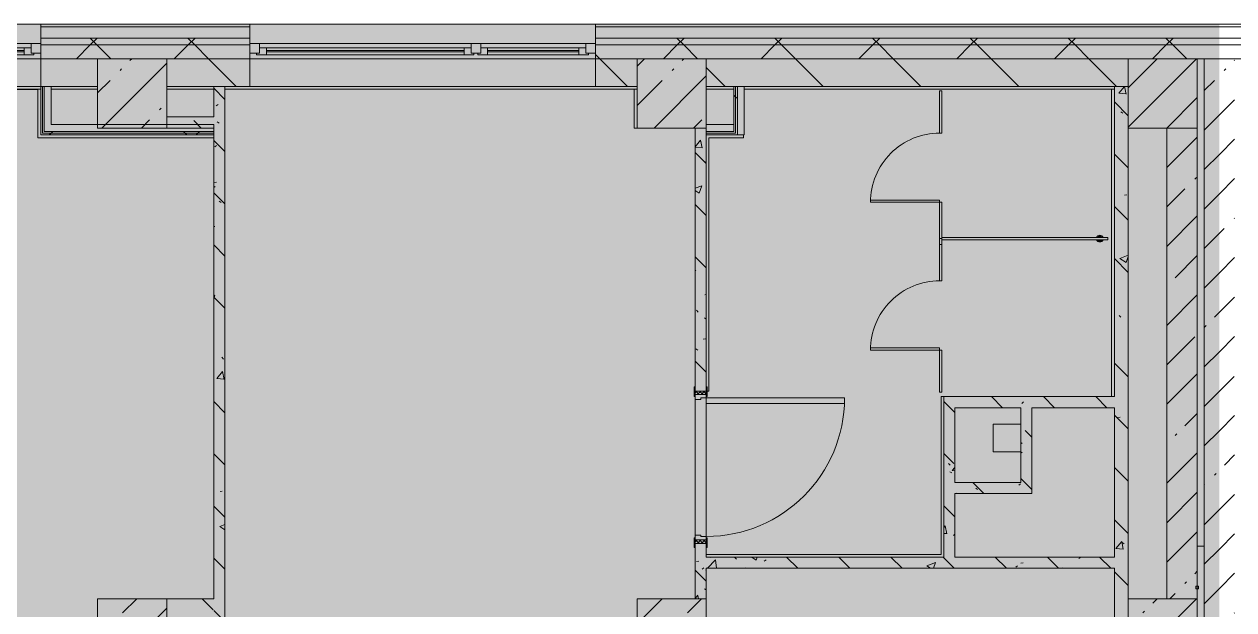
# Model space of a CAD drawing. Header units: millimetres. Extents: x 35146 to 234858, y -8553 to 29000.
# Drawn here: x 181894 to 190638, y 23120 to 27350 of the extents above; entities that cross this region are included whole.
import ezdxf

# ---------------------------------------------------------------- set-up
doc = ezdxf.new("R2010")
doc.units = ezdxf.units.MM
doc.layers.add('A-DETL-GENF-3', color=7, linetype='Continuous', lineweight=9, true_color=0xc0c0c0, transparency=0.4)
for name, color, linetype, lineweight, true_color in [('A-DOOR-1', 7, 'Continuous', 5, 0xaaaaaa), ('A-DOOR-2', 7, 'Continuous', 5, 0xe2e2e2), ('A-DOOR-3', 7, 'Continuous', 5, 0xb7b7b7), ('A-DOOR-4', 7, 'Continuous', 5, 0x737373), ('A-DOOR-FRAM-1', 7, 'Continuous', 5, 0xe2e2e2), ('A-DOOR-FRAM-2', 7, 'Continuous', 5, 0xaaaaaa), ('A-DOOR-FRAM-3', 7, 'Continuous', 5, 0xb7b7b7), ('A-FLOR-2', 7, 'Continuous', 5, 0xb7b7b7), ('A-GENM-1', 7, 'Continuous', 5, 0x737373), ('A-GENM-3', 7, 'Continuous', 5, 0xe2ddcd), ('A-GLAZ-3', 7, 'Continuous', 5, 0x737373), ('A-WALL-5', 7, 'Continuous', 9, 0x737373), ('A-WALL-6', 7, 'Continuous', 5, 0x737373), ('I-WALL-1', 7, 'Continuous', 5, 0xe7e7e7), ('I-WALL-2', 7, 'Continuous', 9, 0xe7e7e7), ('I-WALL-4', 7, 'Continuous', 5, 0x737373), ('I-WALL-5', 7, 'Continuous', 5, 0x787878), ('S-COLS-2', 7, 'Continuous', 5, 0x737373)]:
    doc.layers.add(name, color=color, linetype=linetype, lineweight=lineweight, true_color=true_color)
for name, color, linetype, lineweight in [('A-WALL', 7, 'Continuous', 9), ('A-WALL-4', 7, 'Continuous', 5), ('I-WALL-3', 7, 'Continuous', 5), ('S-COLS-1', 7, 'Continuous', 5)]:
    doc.layers.add(name, color=color, linetype=linetype, lineweight=lineweight)
pattern_1 = [(45, (105674.2, 0), (-285.1231, 285.1231), []), (45, (105959.3, 0), (-285.1231, 285.1231), [504.031, -100.806, 16.764, -84.042])]
pattern_2 = [(135, (105674.2, 0), (-377.1708, -377.1708), [533.4, -88.9, 17.78, -88.9]), (135, (105674.2, 376.94), (-377.1708, -377.1708), []), (50, (105674.2, 0), (637.6445, -55.7866), [66.675, -733.425]), (355, (105674.2, 0), (-123.3494, 668.699), [53.34, -586.74]), (100.451, (105727.3, -4.65), (514.299, 612.908), [56.665, -623.315]), (46.184, (105674.2, 177.8), (948.7764, -147.15), [100.012, -1100.137]), (96.636, (105753.3, 165.5), (830.909, 865.997), [84.998, -934.973]), (351.184, (105674.2, 177.8), (830.918, 865.988), [80.01, -880.11]), (21, (105763.1, 133.35), (530.6506, -357.9283), [66.675, -733.425]), (326, (105763.1, 133.35), (216.308, 644.6585), [53.34, -586.74]), (71.451, (105807.3, 103.5), (746.9596, 286.7243), [56.665, -623.315]), (37.5, (105674.2, 0), (10.81053, 295.9426), [16.764, -562.864, 16.764, -578.866, -588.962]), (37.5, (105674.2, 0), (10.81053, 295.9426), [-1175.258, 16.764, -572.198]), (7.5, (105674.2, 0), (233.8692, 350.6318), [16.764, -322.834, 16.764, -549.529, -224.472]), (7.5, (105674.2, 0), (233.8692, 350.6318), [-905.891, 16.764, -207.708]), (327.5, (105475.94, 0), (474.5678, -20.0513), [16.764, -205.486, 16.764, -676.656, -920.115]), (327.5, (105475.94, 0), (474.5678, -20.0513), [-915.67, 16.764, -903.351]), (317.5, (105387.04, 0), (518.4522, 88.9934), [16.764, -272.161, 16.764, -443.738, -653.415]), (317.5, (105387.04, 0), (518.4522, 88.9934), [-749.427, 16.764, -636.651])]
pattern_3 = [(45, (105674.2, 0), (-353.5534, 353.5534), []), (135, (105674.2, 0), (-353.5534, -353.5534), [])]
pattern_4 = [(45, (105674.2, 0), (-530.33, 530.33), []), (135, (105674.2, 0), (-530.33, -530.33), [])]

# ---------------------------------------------------------------- blocks, each defined once
blk = doc.blocks.new('BSC_Колонна _Прямоугольная - 500х500-23287078-2_5_2_птичка')
at = {"layer": 'S-COLS-1'}
h = blk.add_hatch(dxfattribs=at)
h.set_pattern_fill('FP_97', color=256, style=0, pattern_type=2)
h.set_pattern_definition([(45, (-84450, -22950), (-285.1231, 285.1231), []), (45, (-84164.88, -22950), (-285.1231, 285.1231), [504.031, -100.806, 16.764, -84.042])])
h.paths.add_polyline_path([(-250, -250), (250, -250), (250, 250), (-250, 250), (-250, -160)])
at = {"layer": 'S-COLS-2'}
for p, q in [((250, 250), (-250, 250)), ((-250, 250), (-250, -250)), ((250, -250), (250, 250)), ((-250, -250), (250, -250))]:
    blk.add_line(p, q, dxfattribs=at)
blk = doc.blocks.new('BSC_Колонна _Прямоугольная - 500х500-V81-2_5_2_птичка')
at = {"layer": 'S-COLS-1'}
h = blk.add_hatch(dxfattribs=at)
h.set_pattern_fill('FP_122', color=256, style=0, pattern_type=2)
h.set_pattern_definition([(45, (-77000, -22950), (-285.1231, 285.1231), []), (45, (-76714.88, -22950), (-285.1231, 285.1231), [504.031, -100.806, 16.764, -84.042])])
h.paths.add_polyline_path([(-250, -250), (250, -250), (250, 250), (-250, 250), (-250, -160)])
at = {"layer": 'S-COLS-2'}
for p, q in [((250, 250), (-250, 250)), ((-250, 250), (-250, -250)), ((250, -250), (250, 250)), ((-250, -250), (250, -250))]:
    blk.add_line(p, q, dxfattribs=at)
blk = doc.blocks.new('110_Дверь_СКБ_1Ст_Внутренняя1 - Д-4 1100x2100h_су мгн-32391219-2_5_2_птичка')
at = {"layer": 'A-DOOR-1'}
h = blk.add_hatch(dxfattribs=at)
h.set_pattern_fill('FP_128', color=256, style=0, pattern_type=2)
h.set_pattern_definition([(135, (1751.41, 104.685), (-14.14214, -14.14214), []), (225, (1751.41, 104.685), (14.14214, -14.14214), [])])
h.paths.add_polyline_path([(562.5, 40), (537.5, 40), (537.5, -40), (562.5, -40)])
at = {"layer": 'A-DOOR-2'}
h = blk.add_hatch(color=256, dxfattribs=at)
h.paths.add_polyline_path([(537.5, 40), (512.5, 40), (512.5, 0), (502.5, 0), (502.5, -40), (537.5, -40)])
h.paths.add_polyline_path([(-477.5, 0), (-487.5, 0), (-487.5, 40), (-512.5, 40), (-512.5, -40), (-477.5, -40)])
at = {"layer": 'A-DOOR-FRAM-1'}
for points in [[(-447.5, 40), (-447.5, 1040), (-487.5, 1040), (-487.5, 40)], [(-497.5, 40), (-497.5, 48), (-567.5, 48), (-567.5, 40)], [(592.5, 48), (522.5, 48), (522.5, 40), (592.5, 40)], [(-497.5, -40), (-567.5, -40), (-567.5, -48), (-497.5, -48)], [(592.5, -48), (592.5, -40), (522.5, -40), (522.5, -48)]]:
    blk.add_hatch(color=256, dxfattribs=at).paths.add_polyline_path(points)
at = {"layer": 'A-DOOR-FRAM-2'}
h = blk.add_hatch(dxfattribs=at)
h.set_pattern_fill('FP_129', color=256, style=0, pattern_type=2)
h.set_pattern_definition([(45, (-371.384, 104.685), (-14.1421, 14.1421), []), (135, (-371.384, 104.685), (-14.1421, -14.1421), [])])
h.paths.add_polyline_path([(-512.5, 40), (-537.5, 40), (-537.5, -40), (-512.5, -40)])
at = {"layer": 'A-DOOR-3'}
for p, q in [((-487.5, 1040), (-487.5, 40)), ((-447.5, 1040), (-487.5, 1040)), ((-447.5, 40), (-447.5, 1040)), ((-487.5, 40), (-447.5, 40))]:
    blk.add_line(p, q, dxfattribs=at)
blk.add_arc((-487.5, 40), 1000, 360, 90, dxfattribs=at)
at = {"layer": 'A-DOOR-FRAM-3'}
for p, q in [((-497.5, 48), (-567.5, 48)), ((-567.5, 48), (-567.5, 40)), ((-567.5, 40), (-497.5, 40)), ((-512.5, 40), (-537.5, 40)), ((-537.5, 40), (-537.5, -40)), ((-487.5, 40), (-512.5, 40)), ((-512.5, 40), (-512.5, -40)), ((-512.5, -40), (-512.5, 40)), ((-497.5, 40), (-512.5, 40)), ((-512.5, 40), (-512.5, 39)), ((-512.5, 39), (-497.5, 39)), ((-497.5, 40), (-497.5, 48)), ((-497.5, 39), (-497.5, 40)), ((-487.5, 0), (-487.5, 40)), ((-477.5, 0), (-487.5, 0)), ((-477.5, -40), (-477.5, 0)), ((512.5, 0), (502.5, 0)), ((502.5, 0), (502.5, -40)), ((512.5, 40), (512.5, 0)), ((537.5, 40), (512.5, 40)), ((592.5, 48), (522.5, 48)), ((522.5, 48), (522.5, 40)), ((537.5, 40), (522.5, 40)), ((522.5, 40), (522.5, 39)), ((522.5, 40), (592.5, 40)), ((522.5, 39), (537.5, 39)), ((537.5, -40), (537.5, 40)), ((562.5, 40), (537.5, 40)), ((537.5, 40), (537.5, -40)), ((537.5, 39), (537.5, 40)), ((562.5, -40), (562.5, 40)), ((592.5, 40), (592.5, 48)), ((-497.5, -40), (-567.5, -40)), ((-567.5, -40), (-567.5, -48)), ((-567.5, -48), (-497.5, -48)), ((-537.5, -40), (-512.5, -40)), ((-497.5, -39), (-512.5, -39)), ((-512.5, -39), (-512.5, -40)), ((-512.5, -40), (-477.5, -40)), ((-512.5, -40), (-497.5, -40)), ((-497.5, -40), (-497.5, -39)), ((-497.5, -48), (-497.5, -40)), ((502.5, -40), (537.5, -40)), ((537.5, -39), (522.5, -39)), ((522.5, -39), (522.5, -40)), ((522.5, -40), (537.5, -40)), ((592.5, -40), (522.5, -40)), ((522.5, -40), (522.5, -48)), ((522.5, -48), (592.5, -48)), ((537.5, -40), (537.5, -39)), ((537.5, -40), (562.5, -40)), ((592.5, -48), (592.5, -40))]:
    blk.add_line(p, q, dxfattribs=at)
blk = doc.blocks.new('120_Окно_СКБ_2Ст - 120_Окно_СКБ_2Ст 2500х2500 _мал створка справа_-23206729-2_5_2_птичка')
at = {"layer": 'A-GLAZ-3'}
for p, q in [((-1250, -75), (-1250, -5)), ((-1250, -5), (-1180, -5)), ((1250, -5), (-1250, -5)), ((-1180, -75), (-1250, -75)), ((-1250, -75), (-1200, -75)), ((-1180, -75), (-1200, -75)), ((-1200, -75), (-1200, -85)), ((-1200, -85), (370, -85)), ((370, -85), (-1200, -85)), ((-1180, -5), (-1180, -75)), ((350, -35), (-1180, -35)), ((-1180, -35), (-1180, -75)), ((-1130, -85), (-1130, -35)), ((-1130, -55), (300, -55)), ((300, -65), (-1130, -65)), ((300, -85), (300, -35)), ((350, -75), (350, -5)), ((350, -5), (420, -5)), ((350, -75), (350, -35)), ((420, -75), (350, -75)), ((370, -75), (350, -75)), ((370, -75), (400, -75)), ((370, -85), (370, -75)), ((420, -75), (400, -75)), ((400, -75), (400, -85)), ((400, -85), (1200, -85)), ((1200, -85), (400, -85)), ((420, -5), (420, -75)), ((1180, -35), (420, -35)), ((420, -35), (420, -75)), ((470, -85), (470, -35)), ((470, -55), (1130, -55)), ((1130, -65), (470, -65)), ((1130, -85), (1130, -35)), ((1180, -75), (1180, -5)), ((1180, -5), (1250, -5)), ((1180, -75), (1180, -35)), ((1250, -75), (1180, -75)), ((1200, -75), (1180, -75)), ((1200, -75), (1250, -75)), ((1200, -85), (1200, -75)), ((1250, -5), (1250, -75))]:
    blk.add_line(p, q, dxfattribs=at)
blk = doc.blocks.new('120_Окно_СКБ_2Ст - 120_Окно_СКБ_2Ст 2100х2400 _мал створка справа_-19092174-2_5_2_птичка')
at = {"layer": 'A-GLAZ-3'}
for p, q in [((-1050, -75), (-1050, -5)), ((-1050, -5), (-980, -5)), ((1050, -5), (-1050, -5)), ((-980, -75), (-1050, -75)), ((-1050, -75), (-1000, -75)), ((-980, -75), (-1000, -75)), ((-1000, -75), (-1000, -85)), ((-1000, -85), (170, -85)), ((170, -85), (-1000, -85)), ((-980, -5), (-980, -75)), ((150, -35), (-980, -35)), ((-980, -35), (-980, -75)), ((-930, -85), (-930, -35)), ((-930, -55), (100, -55)), ((100, -65), (-930, -65)), ((100, -85), (100, -35)), ((150, -75), (150, -5)), ((150, -5), (220, -5)), ((150, -75), (150, -35)), ((220, -75), (150, -75)), ((170, -75), (150, -75)), ((170, -75), (200, -75)), ((170, -85), (170, -75)), ((220, -75), (200, -75)), ((200, -75), (200, -85)), ((200, -85), (1000, -85)), ((1000, -85), (200, -85)), ((220, -5), (220, -75)), ((980, -35), (220, -35)), ((220, -35), (220, -75)), ((270, -85), (270, -35)), ((270, -55), (930, -55)), ((930, -65), (270, -65)), ((930, -85), (930, -35)), ((980, -75), (980, -5)), ((980, -5), (1050, -5)), ((980, -75), (980, -35)), ((1050, -75), (980, -75)), ((1000, -75), (980, -75)), ((1000, -75), (1050, -75)), ((1000, -85), (1000, -75)), ((1050, -5), (1050, -75))]:
    blk.add_line(p, q, dxfattribs=at)
blk = doc.blocks.new('BSC_Колонна _Прямоугольная - 500х500-V137-2_5_2_птичка')
at = {"layer": 'S-COLS-1'}
h = blk.add_hatch(dxfattribs=at)
h.set_pattern_fill('FP_170', color=256, style=0, pattern_type=2)
h.set_pattern_definition([(45, (-80900, -22950), (-285.1231, 285.1231), []), (45, (-80614.88, -22950), (-285.1231, 285.1231), [504.031, -100.806, 16.764, -84.042])])
h.paths.add_polyline_path([(-250, -250), (250, -250), (250, 250), (-250, 250), (-250, -160)])
at = {"layer": 'S-COLS-2'}
for p, q in [((250, 250), (-250, 250)), ((-250, 250), (-250, -250)), ((250, -250), (250, 250)), ((-250, -250), (250, -250))]:
    blk.add_line(p, q, dxfattribs=at)
blk = doc.blocks.new('131_Сантехническая перегородка_Дверь - СД-1-V177-2_5_2_птичка')
at = {"layer": 'A-GENM-3'}
for points in [[(0, -8), (305.2, -8), (305.2, 8), (0, 8)], [(805.2, -8), (1110.4, -8), (1110.4, 8), (805.2, 8)]]:
    blk.add_hatch(color=256, dxfattribs=at).paths.add_polyline_path(points)
at = {"layer": 'A-DOOR-4'}
for p, q in [((321.2, 508), (305.2, 508)), ((305.2, 8), (305.2, 508)), ((321.2, 8), (321.2, 508)), ((321.2, 8), (305.2, 8))]:
    blk.add_line(p, q, dxfattribs=at)
blk.add_arc((305.2, 8), 500, 360, 90, dxfattribs=at)
at = {"layer": 'A-GENM-1'}
for p, q in [((305.2, 8), (0, 8)), ((0, 8), (0, -8)), ((305.2, -8), (305.2, 8)), ((1110.4, 8), (805.2, 8)), ((805.2, 8), (805.2, -8)), ((1110.4, -8), (1110.4, 8)), ((0, -8), (305.2, -8)), ((805.2, -8), (1110.4, -8))]:
    blk.add_line(p, q, dxfattribs=at)
blk = doc.blocks.new('131_Сантехническая перегородка 8 - СП-1-30911291-2_5_2_птичка')
at = {"layer": 'A-GENM-3'}
blk.add_hatch(color=256, dxfattribs=at).paths.add_polyline_path([(0, 8), (0, -8), (1200, -8), (1200, 8)])
at = {"layer": 'A-GENM-1'}
for p, q in [((1200, 8), (0, 8)), ((0, 8), (0, -8)), ((1200, -8), (1200, 8)), ((0, -8), (1200, -8))]:
    blk.add_line(p, q, dxfattribs=at)
at = {"layer": 'A-GENM-1', "flags": 128}
for points in [[(71.5, 8), (71.1, 8.5), (70.8, 9), (70.4, 9.5), (70, 9.9), (69.6, 10.4), (69.2, 10.8), (68.8, 11.2), (68.3, 11.6), (67.8, 12), (67.3, 12.3), (66.8, 12.7), (66.3, 13), (65.8, 13.3), (65.3, 13.6), (64.7, 13.8), (64.2, 14), (63.6, 14.3), (63, 14.4), (62.4, 14.6), (61.9, 14.7), (61.3, 14.9), (60.7, 14.9), (60.1, 15), (59.5, 15.1), (58.9, 15.1), (58.3, 15.1), (57.7, 15), (57.1, 15), (56.5, 14.9), (55.9, 14.8), (55.3, 14.7), (54.7, 14.5), (54.1, 14.4), (53.5, 14.2), (53, 13.9), (52.4, 13.7), (51.9, 13.4), (51.4, 13.2), (50.8, 12.9), (50.3, 12.5), (49.8, 12.2), (49.3, 11.8), (48.9, 11.4), (48.4, 11), (48, 10.6), (47.6, 10.2), (47.2, 9.7), (46.8, 9.3), (46.4, 8.8), (46.1, 8.3), (45.9, 8)], [(45.9, -8), (46.3, -8.5), (46.6, -9), (47, -9.5), (47.4, -9.9), (47.8, -10.4), (48.2, -10.8), (48.6, -11.2), (49.1, -11.6), (49.6, -12), (50, -12.3), (50.5, -12.7), (51.1, -13), (51.6, -13.3), (52.1, -13.6), (52.7, -13.8), (53.2, -14), (53.8, -14.3), (54.4, -14.4), (54.9, -14.6), (55.5, -14.7), (56.1, -14.9), (56.7, -14.9), (57.3, -15), (57.9, -15.1), (58.5, -15.1), (59.1, -15.1), (59.7, -15), (60.3, -15), (60.9, -14.9), (61.5, -14.8), (62.1, -14.7), (62.7, -14.5), (63.3, -14.4), (63.8, -14.2), (64.4, -13.9), (65, -13.7), (65.5, -13.4), (66, -13.2), (66.6, -12.9), (67.1, -12.5), (67.6, -12.2), (68, -11.8), (68.5, -11.4), (69, -11), (69.4, -10.6), (69.8, -10.2), (70.2, -9.7), (70.6, -9.3), (70.9, -8.8), (71.3, -8.3), (71.5, -8)]]:
    blk.add_lwpolyline(points, dxfattribs=at)
at = {"layer": 'A-GENM-1'}
for radius, start, end in [(24.6, 19.91127, 160.08873), (17.6, 45, 135), (17.6, 45, 135), (15.1, 45, 135), (24.6, 199.91127, 340.08873), (17.6, 225, 315), (17.6, 225, 315), (15.1, 225, 315)]:
    blk.add_arc((58.7, 0), radius, start, end, dxfattribs=at)

msp = doc.modelspace()

# ---------------------------------------------------------------- hatches: boundary and pattern name
at = {"layer": 'A-DETL-GENF-3'}
msp.add_hatch(color=256, dxfattribs=at).paths.add_polyline_path([(181515.1, -280), (181534.2, -280), (181534.2, 3300), (190534.2, 3300), (190534.2, 27350), (147584.2, 27350), (147584.2, 23778), (144434.2, 23778), (144434.2, -280), (180587.6, -280)])
at = {"layer": 'A-WALL-4'}
h = msp.add_hatch(dxfattribs=at)
h.set_pattern_fill('FP_88', color=256, style=0, pattern_type=2)
h.set_pattern_definition(pattern_3)
h.paths.add_polyline_path([(190478.1, 27200), (190534.2, 27200), (190534.2, 27250), (186024.2, 27250), (186024.2, 27200), (189862.8, 27200)])
h.paths.add_polyline_path([(182442.7, 27200), (183524.2, 27200), (183524.2, 27250), (182014.2, 27250), (182014.2, 27200)])
h.paths.add_polyline_path([(173167.5, 27200), (173634.2, 27200), (173631.2, 27250), (171834.2, 27250), (171834.2, 27200), (172239.9, 27200)])
h.paths.add_polyline_path([(174534.2, 27200), (179914.2, 27200), (179914.2, 27250), (174534.2, 27250)])
h.paths.add_polyline_path([(170934.2, 27200), (170934.2, 27250), (169854.2, 27250), (169854.2, 27200), (170629.4, 27200)])
h.paths.add_polyline_path([(155334.5, 27200), (156434.4, 27200), (156434.4, 27250), (155334.5, 27250)])
h.paths.add_polyline_path([(165534.2, 27200), (166714.2, 27200), (166714.2, 27250), (165534.2, 27250)])
h.paths.add_polyline_path([(162834.2, 27200), (162834.2, 27250), (161584.1, 27250), (161584.1, 27200), (162501, 27200)])
h.paths.add_polyline_path([(160182.2, 27200), (160684.1, 27200), (160684.1, 27250), (159534.4, 27250), (159534.4, 27200)])
h.paths.add_polyline_path([(147734.2, 27200), (150081.2, 27200), (150081.2, 27250), (147684.2, 27250), (147684.2, 27200)])
h.paths.add_polyline_path([(154434.5, 27200), (154434.5, 27250), (153181.2, 27250), (153181.2, 27200), (153689.5, 27200)])
h = msp.add_hatch(dxfattribs=at)
h.set_pattern_fill('FP_88', color=256, style=0, pattern_type=2)
h.set_pattern_definition(pattern_3)
h.paths.add_polyline_path([(189874.2, 27100), (190534.2, 27100), (190534.2, 27200), (186024.2, 27200), (186024.2, 27100), (189862.8, 27100)])
h.paths.add_polyline_path([(173167.5, 27100), (173634.2, 27100), (173631.2, 27200), (171834.2, 27200), (171834.2, 27100), (172434.2, 27100)])
h.paths.add_polyline_path([(170934.2, 27100), (170934.2, 27200), (169854.2, 27200), (169854.2, 27100), (170629.4, 27100)])
h.paths.add_polyline_path([(174534.2, 27100), (179914.2, 27100), (179914.2, 27200), (174534.2, 27200)])
h.paths.add_polyline_path([(183524.2, 27100), (183524.2, 27200), (182014.2, 27200), (182014.2, 27100), (183370.2, 27100)])
h.paths.add_polyline_path([(162834.2, 27100), (162834.2, 27200), (161584.1, 27200), (161584.1, 27100), (162501, 27100)])
h.paths.add_polyline_path([(166714.2, 27100), (166714.2, 27200), (165534.2, 27200), (165534.2, 27100), (166674.8, 27100)])
h.paths.add_polyline_path([(159534.4, 27100), (160684.1, 27100), (160684.1, 27200), (159534.4, 27200)])
h.paths.add_polyline_path([(150081.2, 27100), (150081.2, 27200), (147734.2, 27200), (147734.2, 27100), (149051.9, 27100)])
h.paths.add_polyline_path([(153181.2, 27100), (154434.5, 27100), (154434.5, 27200), (153181.2, 27200)])
h.paths.add_polyline_path([(155334.5, 27100), (156434.4, 27100), (156434.4, 27200), (155334.5, 27200)])
h = msp.add_hatch(dxfattribs=at)
h.set_pattern_fill('FP_88', color=256, style=0, pattern_type=2)
h.set_pattern_definition(pattern_3)
h.paths.add_polyline_path([(194500.4, 27200), (198834.2, 27200), (198834.2, 27250), (190534.2, 27250), (190534.2, 27200), (193572.9, 27200)])
h = msp.add_hatch(dxfattribs=at)
h.set_pattern_fill('FP_88', color=256, style=0, pattern_type=2)
h.set_pattern_definition(pattern_3)
h.paths.add_polyline_path([(198734.2, 27100), (198734.2, 27200), (190534.2, 27200), (190534.2, 27100), (198210.5, 27100)])
at = {"layer": 'I-WALL-1'}
for points in [[(182089.2, 26625), (182089.2, 26900), (182039.2, 26900), (182039.2, 26625)], [(187099.2, 26550), (187099.2, 26900), (187049.2, 26900), (187049.2, 26550), (187080.3, 26550)], [(183264.2, 26575), (183264.2, 26625), (182039.2, 26625), (182039.2, 26575), (182442.7, 26575)]]:
    msp.add_hatch(color=256, dxfattribs=at).paths.add_polyline_path(points)
at = {"layer": 'I-WALL-2'}
msp.add_hatch(color=256, dxfattribs=at).paths.add_polyline_path([(187024.2, 26575), (187024.2, 26625), (186824.2, 26625), (186824.2, 26575)])
at = {"layer": 'I-WALL-3'}
h = msp.add_hatch(dxfattribs=at)
h.set_pattern_fill('FP_99', color=256, style=0, pattern_type=2)
h.set_pattern_definition([(135, (105674.2, 0), (-353.5534, -353.5534), [])])
h.paths.add_polyline_path([(186024.2, 26900), (186324.2, 26900), (186324.2, 27100), (186024.2, 27100), (186024.2, 26974.9)])
h.paths.add_polyline_path([(189874.2, 26900), (189874.2, 27100), (186824.2, 27100), (186824.2, 26900), (189862.8, 26900)])
h.paths.add_polyline_path([(179214.2, 26900), (179214.2, 27100), (176484.2, 27100), (176484.2, 26900), (178732.6, 26900)])
h.paths.add_polyline_path([(173634.2, 26900), (173631.2, 27100), (172434.2, 27100), (172434.2, 26900), (173631.2, 26900)])
h.paths.add_polyline_path([(179914.2, 26900), (179914.2, 27100), (179714.2, 27100), (179714.2, 26900)])
h.paths.add_polyline_path([(174534.2, 26900), (175984.2, 26900), (175984.2, 27100), (174534.2, 27100)])
h.paths.add_polyline_path([(182424.2, 26900), (182424.2, 27100), (182014.2, 27100), (182014.2, 26900)])
h.paths.add_polyline_path([(183524.2, 26900), (183524.2, 27100), (182924.2, 27100), (182924.2, 26900), (183370.2, 26900)])
h.paths.add_polyline_path([(162037.2, 26900), (162834.2, 26900), (162834.2, 27100), (161584.1, 27100), (161584.1, 26900)])
h.paths.add_polyline_path([(159534.4, 26900), (160684.1, 26900), (160684.1, 27100), (159534.4, 27100)])
h.paths.add_polyline_path([(165534.2, 26900), (166734.2, 26900), (166734.2, 27100), (165534.2, 27100)])
h.paths.add_polyline_path([(170139, 26900), (170934.2, 26900), (170934.2, 27100), (169834.2, 27100), (169834.2, 26900)])
h.paths.add_polyline_path([(156039, 26900), (156434.4, 26900), (156434.4, 27100), (156039, 27100)])
h = msp.add_hatch(dxfattribs=at)
h.set_pattern_fill('FP_96', color=256, style=0, pattern_type=2)
h.set_pattern_definition(pattern_1)
h.paths.add_polyline_path([(190534.2, 18370), (190534.2, 27100), (190424.2, 27100), (190424.2, 18370)])
h = msp.add_hatch(dxfattribs=at)
h.set_pattern_fill('FP_96', color=256, style=0, pattern_type=2)
h.set_pattern_definition(pattern_1)
h.paths.add_polyline_path([(190644.2, 18370), (190644.2, 27100), (190534.2, 27100), (190534.2, 18370)])
h = msp.add_hatch(dxfattribs=at)
h.set_pattern_fill('FP_200', color=256, style=0, pattern_type=2)
h.set_pattern_definition(pattern_4)
h.paths.add_polyline_path([(187036.7, 26575), (187036.7, 26900), (187024.2, 26900), (187024.2, 26575)])
h = msp.add_hatch(dxfattribs=at)
h.set_pattern_fill('FP_200', color=256, style=0, pattern_type=2)
h.set_pattern_definition(pattern_4)
h.paths.add_polyline_path([(187049.2, 26562.5), (187049.2, 26900), (187036.7, 26900), (187036.7, 26562.5)])
h = msp.add_hatch(dxfattribs=at)
h.set_pattern_fill('FP_96', color=256, style=0, pattern_type=2)
h.set_pattern_definition(pattern_1)
h.paths.add_polyline_path([(190374.2, 15150), (190374.2, 15530), (190154.2, 15530), (190154.2, 15150)])
h.paths.add_polyline_path([(190154.2, 18570), (190374.2, 18570), (190374.2, 18600), (190154.2, 18600)])
h.paths.add_polyline_path([(190374.2, 19100), (190374.2, 22700), (190154.2, 22700), (190154.2, 19100), (190162.7, 19100)])
h.paths.add_polyline_path([(190278.3, 23200), (190374.2, 23200), (190374.2, 26600), (190154.2, 26600), (190154.2, 23200)])
h = msp.add_hatch(dxfattribs=at)
h.set_pattern_fill('FP_200', color=256, style=0, pattern_type=2)
h.set_pattern_definition(pattern_4)
h.paths.add_polyline_path([(183264.2, 26550), (183264.2, 26562.5), (182014.2, 26562.5), (182014.2, 26550), (182442.7, 26550)])
h = msp.add_hatch(dxfattribs=at)
h.set_pattern_fill('FP_200', color=256, style=0, pattern_type=2)
h.set_pattern_definition(pattern_4)
h.paths.add_polyline_path([(183264.2, 26562.5), (183264.2, 26575), (182026.7, 26575), (182026.7, 26562.5), (182442.7, 26562.5)])
at = {"layer": 'I-WALL-5'}
h = msp.add_hatch(dxfattribs=at)
h.set_pattern_fill('FP_109', color=256, style=0, pattern_type=2)
h.set_pattern_definition(pattern_2)
h.paths.add_polyline_path([(183264.2, 18800), (183344.2, 18800), (183344.2, 26900), (183264.2, 26900), (183264.2, 20476.2)])
h = msp.add_hatch(dxfattribs=at)
h.set_pattern_fill('FP_109', color=256, style=0, pattern_type=2)
h.set_pattern_definition(pattern_2)
h.paths.add_polyline_path([(189774.9, 18800), (189874.2, 18800), (189874.2, 26900), (189774.9, 26900), (189774.9, 20476.2)])
h = msp.add_hatch(dxfattribs=at)
h.set_pattern_fill('FP_109', color=256, style=0, pattern_type=2)
h.set_pattern_definition(pattern_2)
h.paths.add_polyline_path([(183264.2, 26600), (183264.2, 26680), (182924.2, 26680), (182924.2, 26600)])
h = msp.add_hatch(dxfattribs=at)
h.set_pattern_fill('FP_109', color=256, style=0, pattern_type=2)
h.set_pattern_definition(pattern_2)
h.paths.add_polyline_path([(186824.2, 23200), (186824.2, 23600), (186744.2, 23600), (186744.2, 23200)])
h.paths.add_polyline_path([(186824.2, 24700), (186824.2, 26600), (186744.2, 26600), (186744.2, 24700)])
h = msp.add_hatch(dxfattribs=at)
h.set_pattern_fill('FP_109', color=256, style=0, pattern_type=2)
h.set_pattern_definition(pattern_2)
h.paths.add_polyline_path([(188935.3, 24580), (189774.9, 24580), (189774.9, 24660), (188542.7, 24660), (188542.7, 24580), (188622.7, 24580)])
h = msp.add_hatch(dxfattribs=at)
h.set_pattern_fill('FP_109', color=256, style=0, pattern_type=2)
h.set_pattern_definition(pattern_2)
h.paths.add_polyline_path([(188542.7, 23500), (188622.7, 23500), (188622.7, 24580), (188542.7, 24580), (188542.7, 23946.9)])
h = msp.add_hatch(dxfattribs=at)
h.set_pattern_fill('FP_109', color=256, style=0, pattern_type=2)
h.set_pattern_definition(pattern_2)
h.paths.add_polyline_path([(189179.3, 24040), (189179.3, 24580), (189099.3, 24580), (189099.3, 24040)])
h = msp.add_hatch(dxfattribs=at)
h.set_pattern_fill('FP_109', color=256, style=0, pattern_type=2)
h.set_pattern_definition(pattern_2)
h.paths.add_polyline_path([(188622.7, 23960), (189179.3, 23960), (189179.3, 24040), (188622.7, 24040)])
h = msp.add_hatch(dxfattribs=at)
h.set_pattern_fill('FP_109', color=256, style=0, pattern_type=2)
h.set_pattern_definition(pattern_2)
h.paths.add_polyline_path([(188935.3, 23420), (189774.9, 23420), (189774.9, 23500), (186824.2, 23500), (186824.2, 23420), (188007.8, 23420)])
h = msp.add_hatch(dxfattribs=at)
h.set_pattern_fill('FP_109', color=256, style=0, pattern_type=2)
h.set_pattern_definition(pattern_2)
h.paths.add_polyline_path([(183264.2, 23120), (183264.2, 23200), (182924.2, 23200), (182924.2, 23120)])
at = {"layer": 'S-COLS-1'}
h = msp.add_hatch(dxfattribs=at)
h.set_pattern_fill('FP_96', color=256, style=0, pattern_type=2)
h.set_pattern_definition(pattern_1)
h.paths.add_polyline_path([(182424.2, 26600), (182924.2, 26600), (182924.2, 27100), (182424.2, 27100), (182424.2, 26675.5)])
h = msp.add_hatch(dxfattribs=at)
h.set_pattern_fill('FP_96', color=256, style=0, pattern_type=2)
h.set_pattern_definition(pattern_1)
h.paths.add_polyline_path([(186824.2, 26600), (186824.2, 27100), (186324.2, 27100), (186324.2, 26600)])
h = msp.add_hatch(dxfattribs=at)
h.set_pattern_fill('FP_96', color=256, style=0, pattern_type=2)
h.set_pattern_definition(pattern_1)
h.paths.add_polyline_path([(190253.5, 26600), (190374.2, 26600), (190374.2, 27100), (189874.2, 27100), (189874.2, 26600)])

# ---------------------------------------------------------------- linework, layer by layer
at = {"layer": 'A-FLOR-2'}
for p, q in [((181993.2, 26879), (179714.2, 26879)), ((181993.2, 26530), (181993.2, 26879)), ((186303.2, 26600), (186303.2, 26880)), ((189754.9, 24660), (189754.9, 26880)), ((186324.2, 26600), (186303.2, 26600)), ((183264.2, 26530), (181993.2, 26530)), ((187094.2, 26530), (186844.2, 26530)), ((186844.2, 26530), (186844.2, 24700)), ((187094.2, 26550), (187094.2, 26530)), ((186844.2, 24700), (186832.2, 24700)), ((188522.7, 23520), (188522.7, 24660)), ((188522.7, 24660), (188542.7, 24660)), ((188899.3, 24459.9), (189099.3, 24459.9)), ((188899.3, 24259.9), (188899.3, 24459.9)), ((189099.3, 24259.9), (188899.3, 24259.9)), ((190424.2, 23580), (190374.2, 23580)), ((186824.2, 23520), (188522.7, 23520))]:
    msp.add_line(p, q, dxfattribs=at)
at = {"layer": 'A-WALL'}
for p, q in [((198964.2, 27330), (186024.2, 27330)), ((198884.2, 27250), (186024.2, 27250)), ((198834.2, 27200), (186024.2, 27200))]:
    msp.add_line(p, q, dxfattribs=at)
at = {"layer": 'A-WALL-4'}
for p, q in [((198984.2, 27350), (182014.2, 27350)), ((189874.2, 27100), (198734.2, 27100))]:
    msp.add_line(p, q, dxfattribs=at)
at = {"layer": 'A-WALL-5'}
for p, q in [((183524.2, 27330), (182014.2, 27330)), ((183524.2, 27250), (182014.2, 27250)), ((183524.2, 27200), (182014.2, 27200)), ((182424.2, 27100), (182014.2, 27100)), ((183524.2, 27100), (182924.2, 27100)), ((186324.2, 27100), (186024.2, 27100)), ((189874.2, 27100), (186824.2, 27100)), ((182026.7, 26900), (182026.7, 26562.5)), ((182039.2, 26900), (182039.2, 26575)), ((183344.2, 26900), (183264.2, 26900)), ((187036.7, 26900), (187036.7, 26562.5)), ((187049.2, 26900), (187049.2, 26550)), ((189874.2, 26900), (189774.9, 26900)), ((187024.2, 26625), (187024.2, 26575)), ((182026.7, 26562.5), (183264.2, 26562.5)), ((182039.2, 26575), (183264.2, 26575)), ((187024.2, 26575), (186824.2, 26575)), ((187036.7, 26562.5), (186824.2, 26562.5))]:
    msp.add_line(p, q, dxfattribs=at)
at = {"layer": 'A-WALL-6'}
for p, q in [((182014.2, 27350), (162834.2, 27350)), ((182014.2, 27350), (182014.2, 27100)), ((183524.2, 27100), (183524.2, 27350)), ((186024.2, 27350), (186024.2, 27100)), ((182424.2, 27100), (182924.2, 27100)), ((186324.2, 27100), (186824.2, 27100)), ((190384.2, 23290.5), (190364.2, 23290.5)), ((190364.2, 23290.5), (190364.2, 23270.5)), ((190364.2, 23270.5), (190384.2, 23270.5)), ((190384.2, 23270.5), (190384.2, 23290.5))]:
    msp.add_line(p, q, dxfattribs=at)
at = {"layer": 'I-WALL-4'}
for p, q in [((179914.2, 27100), (182014.2, 27100)), ((182014.2, 27100), (182014.2, 26550)), ((182424.2, 26900), (182424.2, 27100)), ((182924.2, 27100), (182924.2, 26900)), ((183524.2, 26900), (183524.2, 27100)), ((183524.2, 27100), (186024.2, 27100)), ((186024.2, 27100), (186024.2, 26900)), ((186324.2, 26900), (186324.2, 27100)), ((186824.2, 27100), (186824.2, 26900)), ((189874.2, 26900), (189874.2, 27100)), ((190424.2, 27100), (190424.2, 18370)), ((182424.2, 26900), (179714.2, 26900)), ((182015.1, 26880), (179714.2, 26880)), ((182089.2, 26625), (182089.2, 26900)), ((182424.2, 26880), (182089.2, 26880)), ((182924.2, 26900), (183264.2, 26900)), ((183264.2, 26880), (182924.2, 26880)), ((183264.2, 26900), (183264.2, 26680)), ((186324.2, 26900), (183344.2, 26900)), ((183344.2, 18800), (183344.2, 26900)), ((186324.2, 26880), (183344.2, 26880)), ((186824.2, 26900), (189774.9, 26900)), ((187024.2, 26880), (186824.2, 26880)), ((187024.2, 26900), (187024.2, 26625)), ((187099.2, 26550), (187099.2, 26900)), ((189774.9, 26880), (187099.2, 26880)), ((189774.9, 26900), (189774.9, 24660)), ((189874.9, 26900), (189874.2, 26900)), ((189874.9, 23200), (189874.9, 26900)), ((183264.2, 26680), (182924.2, 26680)), ((182924.2, 26680), (182924.2, 26600)), ((183264.2, 26625), (182089.2, 26625)), ((182924.2, 26600), (183264.2, 26600)), ((183264.2, 26550), (183264.2, 26625)), ((183264.2, 26600), (183264.2, 23200)), ((186824.2, 26600), (186744.2, 26600)), ((186744.2, 26600), (186744.2, 24730)), ((187024.2, 26625), (186824.2, 26625)), ((186824.2, 26625), (186824.2, 24730)), ((190154.2, 26600), (190154.2, 23200)), ((190374.2, 26600), (190154.2, 26600)), ((190374.2, 23200), (190374.2, 26600)), ((182014.2, 26550), (183264.2, 26550)), ((186824.2, 26550), (187099.2, 26550)), ((189774.9, 24660), (188542.7, 24660)), ((188542.7, 24660), (188542.7, 23500)), ((186744.2, 23660), (186744.2, 24640)), ((186824.2, 24610), (186824.2, 23650)), ((188622.7, 24580), (189099.3, 24580)), ((188622.7, 24040), (188622.7, 24580)), ((189099.3, 24580), (189099.3, 24040)), ((189179.3, 24580), (189774.9, 24580)), ((189179.3, 23960), (189179.3, 24580)), ((189774.9, 24580), (189774.9, 23500)), ((189099.3, 24040), (188622.7, 24040)), ((188622.7, 23500), (188622.7, 23960)), ((188622.7, 23960), (189179.3, 23960)), ((186744.2, 23570), (186744.2, 23200)), ((186824.2, 23500), (186824.2, 23570)), ((188542.7, 23500), (186824.2, 23500)), ((189774.9, 23500), (188622.7, 23500)), ((186824.2, 23420), (189774.9, 23420)), ((186824.2, 23200), (186824.2, 23420)), ((189774.9, 23420), (189774.9, 18800)), ((183264.2, 23200), (182924.2, 23200))]:
    msp.add_line(p, q, dxfattribs=at)
at = {"layer": 'S-COLS-2'}
for p, q in [((182924.2, 27100), (182424.2, 27100)), ((182424.2, 27100), (182424.2, 26900)), ((182924.2, 26900), (182924.2, 27100)), ((186824.2, 27100), (186324.2, 27100)), ((186324.2, 27100), (186324.2, 26900)), ((186824.2, 26900), (186824.2, 27100)), ((190374.2, 27100), (189874.2, 27100)), ((189874.2, 27100), (189874.2, 26900)), ((190374.2, 26600), (190374.2, 27100)), ((182424.2, 26900), (182424.2, 26600)), ((182924.2, 26600), (182924.2, 26900)), ((186324.2, 26900), (186324.2, 26600)), ((186824.2, 26600), (186824.2, 26900)), ((189874.2, 26900), (189874.2, 26600)), ((182424.2, 26600), (182924.2, 26600)), ((186324.2, 26600), (186824.2, 26600)), ((189874.2, 26600), (190374.2, 26600))]:
    msp.add_line(p, q, dxfattribs=at)

# ---------------------------------------------------------------- block references
at = {"layer": 'A-DOOR-3', "rotation": 270}
msp.add_blockref('110_Дверь_СКБ_1Ст_Внутренняя1 - Д-4 1100x2100h_су мгн-32391219-2_5_2_птичка', (186784.2, 24162.5), dxfattribs=at)
at = {"layer": 'A-GENM-1'}
for name, p, rotation in [('131_Сантехническая перегородка_Дверь - СД-1-V177-2_5_2_птичка', (188519.7, 25758.6), 89.99999999997607), ('131_Сантехническая перегородка_Дверь - СД-1-V177-2_5_2_птичка', (188519.7, 24691), 89.99999999997607), ('131_Сантехническая перегородка 8 - СП-1-30911291-2_5_2_птичка', (189728.5, 25801.4), 180)]:
    msp.add_blockref(name, p, dxfattribs=dict(at, rotation=rotation))
at = {"layer": 'A-GLAZ-3'}
for name, p in [('120_Окно_СКБ_2Ст - 120_Окно_СКБ_2Ст 2100х2400 _мал створка справа_-19092174-2_5_2_птичка', (180964.2, 27215)), ('120_Окно_СКБ_2Ст - 120_Окно_СКБ_2Ст 2500х2500 _мал створка справа_-23206729-2_5_2_птичка', (184774.2, 27215))]:
    msp.add_blockref(name, p, dxfattribs=at)
at = {"layer": 'S-COLS-2'}
for name, p in [('BSC_Колонна _Прямоугольная - 500х500-V81-2_5_2_птичка', (182674.2, 22950)), ('BSC_Колонна _Прямоугольная - 500х500-V137-2_5_2_птичка', (186574.2, 22950)), ('BSC_Колонна _Прямоугольная - 500х500-23287078-2_5_2_птичка', (190124.2, 22950))]:
    msp.add_blockref(name, p, dxfattribs=at)

doc.saveas('drawing.dxf')
